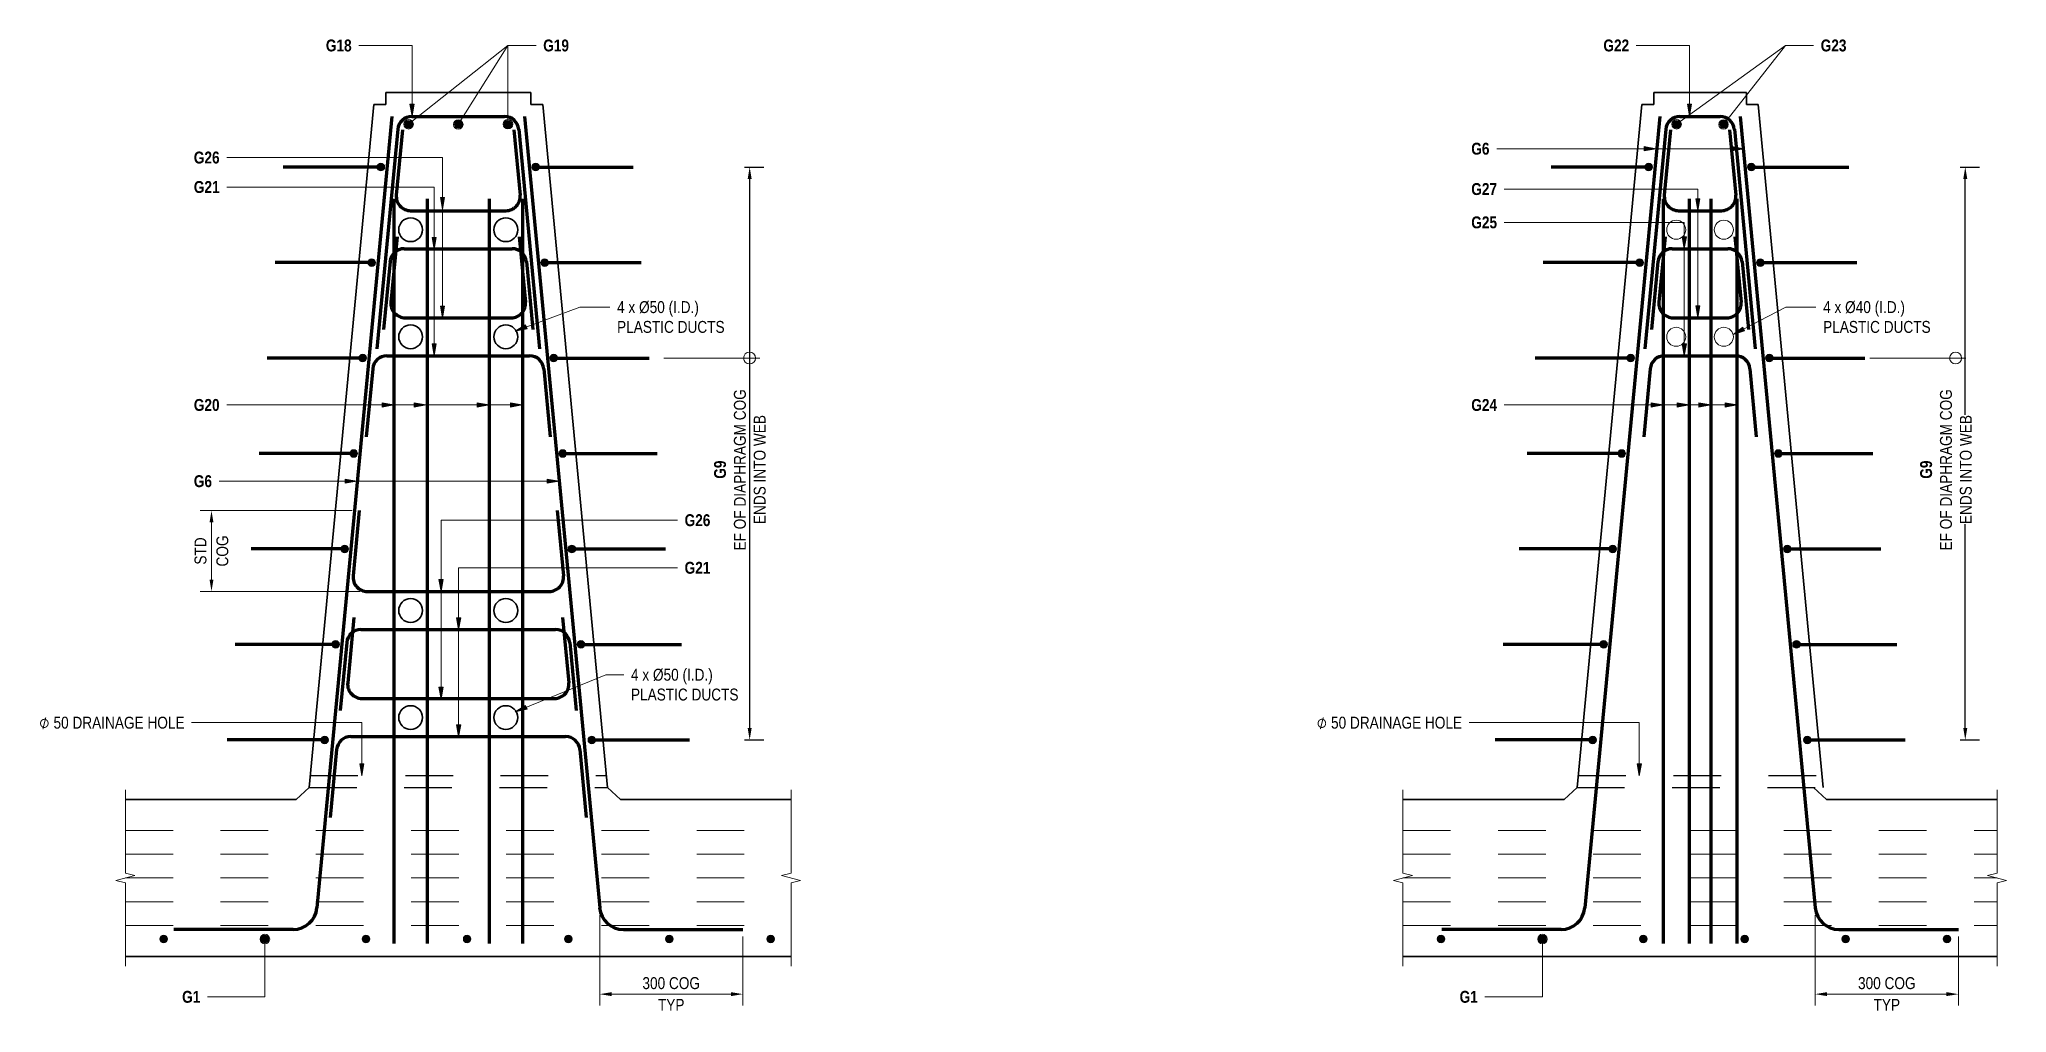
# Model space of a CAD drawing. Header units: metres. Extents: x 48.5 to 61.8, y 2.7 to 50.9.
# Drawn here: x 56.993 to 61.125, y 29.15 to 31.195 of the extents above; entities outside this region: 3.
import ezdxf

# ---------------------------------------------------------------- set-up
doc = ezdxf.new("R2010")
doc.units = ezdxf.units.M
doc.linetypes.add('JacobsDash', pattern=[0.0045, 0.003, -0.0015])
doc.layers.get('Defpoints').update_dxf_attribs({"color": 41})
for name, color, linetype, lineweight in [('A-ANNO-DIMS', 7, 'Continuous', 9), ('A-DETL', 7, 'Continuous', 13), ('A-DETL-GENF', 7, 'Continuous', 9), ('A-DETL-HDLN', 7, 'JacobsDash', 9), ('G-ANNO-TEXT', 7, 'Continuous', 9)]:
    doc.layers.add(name, color=color, linetype=linetype, lineweight=lineweight)
doc.styles.add('Arial Narrow', font='ARIALN.TTF', dxfattribs={"height": 0.0625})
doc.styles.add('Arial Narrow_2', font='ARIALN.TTF', dxfattribs={"height": 0.025})
doc.styles.add('Arial Narrow_3', font='ARIALN.TTF', dxfattribs={"height": 0.0035})
doc.styles.add('Arial Narrow_4', font='ARIALN.TTF', dxfattribs={"height": 0.005})
doc.styles.add('Arial Narrow_B_1', font='ARIALNB.TTF', dxfattribs={"height": 0.025})
doc.styles.add('Segoe UI Symbol', font='seguisym.ttf', dxfattribs={"height": 0.025})
doc.dimstyles.new('Dimension_Standard_T__mm_', dxfattribs={"dimscale": 0.3048, "dimtxt": 0.025586, "dimasz": 0.082021, "dimexe": 0.07874, "dimexo": 0.049213, "dimgap": 0.032808, "dimtad": 1, "dimdec": 0, "dimlfac": 1000, "dimzin": 0, "dimdsep": 46, "dimtxsty": 'Arial Narrow_2', "dimsah": 1, "dimcen": 0.09, "dimaunit": 1, "dimadec": 4, "dimazin": 0, "dimtfac": 1, "dimtdec": 4, "dimtix": 1, "dimtmove": 0, "dimatfit": 3, "dimfxl": 1, "dimtvp": 1, "dimtolj": 1, "dimtzin": 0, "dimlwd": 18, "dimlwe": 18, "dimarcsym": 2})
doc.dimstyles.new('Dimension_Standard_T_REO', dxfattribs={"dimscale": 0.3048, "dimtxt": 0.025586, "dimasz": 0.082021, "dimexe": 0.098425, "dimexo": 0.0625, "dimgap": 0.032808, "dimtad": 1, "dimdec": 0, "dimlfac": 1000, "dimzin": 0, "dimdsep": 46, "dimtxsty": 'Arial Narrow', "dimsah": 1, "dimcen": 0.09, "dimaunit": 1, "dimadec": 4, "dimazin": 0, "dimtfac": 1, "dimtdec": 4, "dimtix": 1, "dimtmove": 0, "dimatfit": 3, "dimfxl": 0.098425, "dimfxlon": 1, "dimtvp": 1, "dimtolj": 1, "dimtzin": 0, "dimlwd": 25, "dimlwe": 25, "dimarcsym": 2})
doc.dimstyles.new('Dimension_Standard_T_REO_1', dxfattribs={"dimscale": 0.3048, "dimtxt": 0.025586, "dimasz": 0.082021, "dimexe": 0.098425, "dimexo": 0.0625, "dimgap": 0.032808, "dimtad": 1, "dimdec": 0, "dimlfac": 1000, "dimzin": 0, "dimdsep": 46, "dimtxsty": 'Arial Narrow_B_1', "dimsah": 1, "dimcen": 0.09, "dimaunit": 1, "dimadec": 4, "dimazin": 0, "dimtfac": 1, "dimtdec": 4, "dimtix": 1, "dimtmove": 0, "dimatfit": 3, "dimfxl": 0.098425, "dimfxlon": 1, "dimtvp": 1, "dimtolj": 1, "dimtzin": 0, "dimlwd": 25, "dimlwe": 25, "dimarcsym": 2})

# ---------------------------------------------------------------- blocks, each defined once
blk = doc.blocks.new('S_Det_Reinf_Bar Section_2D - N16-1695675-DRG-2873104 - SECTION 1')
at = {"layer": 'A-DETL-GENF'}
blk.add_hatch(color=256, dxfattribs=at).paths.add_polyline_path([(0, -0.008), (0.0021, -0.0077), (0.004, -0.0069), (0.0057, -0.0057), (0.0069, -0.004), (0.0077, -0.0021), (0.008, 0), (0.0077, 0.0021), (0.0069, 0.004), (0.0057, 0.0057), (0.004, 0.0069), (0.0021, 0.0077), (0, 0.008), (-0.0021, 0.0077), (-0.004, 0.0069), (-0.0057, 0.0057), (-0.0069, 0.004), (-0.0077, 0.0021), (-0.008, 0), (-0.0077, -0.0021), (-0.0069, -0.004), (-0.0057, -0.0057), (-0.004, -0.0069), (-0.0021, -0.0077)])
at = {"layer": 'A-DETL-GENF', "lineweight": 18}
for start, end in [(360, 180), (180, 360)]:
    blk.add_arc((0, 0), 0.008, start, end, dxfattribs=at)
blk = doc.blocks.new('S_Det_Reinf_Bar Section_2D - N16-1703109-DRG-2873104 - SECTION 1')
at = {"layer": 'A-DETL-GENF'}
blk.add_hatch(color=256, dxfattribs=at).paths.add_polyline_path([(0, 0.008), (-0.0021, 0.0077), (-0.004, 0.0069), (-0.0057, 0.0057), (-0.0069, 0.004), (-0.0077, 0.0021), (-0.008, 0), (-0.0077, -0.0021), (-0.0069, -0.004), (-0.0057, -0.0057), (-0.004, -0.0069), (-0.0021, -0.0077), (0, -0.008), (0.0021, -0.0077), (0.004, -0.0069), (0.0057, -0.0057), (0.0069, -0.004), (0.0077, -0.0021), (0.008, 0), (0.0077, 0.0021), (0.0069, 0.004), (0.0057, 0.0057), (0.004, 0.0069), (0.0021, 0.0077)])
at = {"layer": 'A-DETL-GENF', "lineweight": 18}
for start, end in [(0, 180), (180, 360)]:
    blk.add_arc((0, 0), 0.008, start, end, dxfattribs=at)
blk = doc.blocks.new('CS_DET_BreakLine_ViewScale - Std Break-5452224-DRG-2873104 - SECTION 1')
at = {"layer": 'A-DETL-GENF'}
for p, q in [((0.155, 0), (-0.02, 0)), ((0.16, 0.02), (0.155, 0)), ((0.17, -0.02), (0.16, 0.02)), ((0.175, 0), (0.17, -0.02)), ((0.35, 0), (0.175, 0))]:
    blk.add_line(p, q, dxfattribs=at)
blk = doc.blocks.new('CS_DET_BreakLine_ViewScale - Std Break-6754363-DRG-2873104 - SECTION 1')
at = {"layer": 'A-DETL-GENF'}
for p, q in [((-0.02, 0), (0.155, 0)), ((0.155, 0), (0.16, -0.02)), ((0.16, -0.02), (0.17, 0.02)), ((0.17, 0.02), (0.175, 0)), ((0.175, 0), (0.35, 0))]:
    blk.add_line(p, q, dxfattribs=at)
blk = doc.blocks.new('S_Det_Reinf_Bar Section_2D - N16-1695675-DRG-2873104 - SECTION 2')
at = {"layer": 'A-DETL-GENF'}
blk.add_hatch(color=256, dxfattribs=at).paths.add_polyline_path([(0, -0.008), (0.0021, -0.0077), (0.004, -0.0069), (0.0057, -0.0057), (0.0069, -0.004), (0.0077, -0.0021), (0.008, 0), (0.0077, 0.0021), (0.0069, 0.004), (0.0057, 0.0057), (0.004, 0.0069), (0.0021, 0.0077), (0, 0.008), (-0.0021, 0.0077), (-0.004, 0.0069), (-0.0057, 0.0057), (-0.0069, 0.004), (-0.0077, 0.0021), (-0.008, 0), (-0.0077, -0.0021), (-0.0069, -0.004), (-0.0057, -0.0057), (-0.004, -0.0069), (-0.0021, -0.0077)])
at = {"layer": 'A-DETL-GENF', "lineweight": 18}
for start, end in [(360, 180), (180, 360)]:
    blk.add_arc((0, 0), 0.008, start, end, dxfattribs=at)
blk = doc.blocks.new('S_Det_Reinf_Bar Section_2D - N16-1703109-DRG-2873104 - SECTION 2')
at = {"layer": 'A-DETL-GENF'}
blk.add_hatch(color=256, dxfattribs=at).paths.add_polyline_path([(0, 0.008), (-0.0021, 0.0077), (-0.004, 0.0069), (-0.0057, 0.0057), (-0.0069, 0.004), (-0.0077, 0.0021), (-0.008, 0), (-0.0077, -0.0021), (-0.0069, -0.004), (-0.0057, -0.0057), (-0.004, -0.0069), (-0.0021, -0.0077), (0, -0.008), (0.0021, -0.0077), (0.004, -0.0069), (0.0057, -0.0057), (0.0069, -0.004), (0.0077, -0.0021), (0.008, 0), (0.0077, 0.0021), (0.0069, 0.004), (0.0057, 0.0057), (0.004, 0.0069), (0.0021, 0.0077)])
at = {"layer": 'A-DETL-GENF', "lineweight": 18}
for start, end in [(0, 180), (180, 360)]:
    blk.add_arc((0, 0), 0.008, start, end, dxfattribs=at)
blk = doc.blocks.new('CS_DET_BreakLine_ViewScale - Std Break-5452224-DRG-2873104 - SECTION 2')
at = {"layer": 'A-DETL-GENF'}
for p, q in [((0.155, 0), (-0.02, 0)), ((0.16, 0.02), (0.155, 0)), ((0.17, -0.02), (0.16, 0.02)), ((0.175, 0), (0.17, -0.02)), ((0.35, 0), (0.175, 0))]:
    blk.add_line(p, q, dxfattribs=at)
blk = doc.blocks.new('CS_DET_BreakLine_ViewScale - Std Break-6754363-DRG-2873104 - SECTION 2')
at = {"layer": 'A-DETL-GENF'}
for p, q in [((-0.02, 0), (0.155, 0)), ((0.155, 0), (0.16, -0.02)), ((0.16, -0.02), (0.17, 0.02)), ((0.17, 0.02), (0.175, 0)), ((0.175, 0), (0.35, 0))]:
    blk.add_line(p, q, dxfattribs=at)
blk = doc.blocks.new('DIMBLOCK9-DRG-2873104 - SECTION 1')
at = {"layer": 'A-ANNO-DIMS', "color": 0, "lineweight": 25, "transparency": 16777216}
for p, q in [((58.474, 30.9266), (58.515, 30.9266)), ((58.485, 29.748), (58.485, 30.9016)), ((58.474, 29.723), (58.515, 29.723))]:
    blk.add_line(p, q, dxfattribs=at)
at = {"layer": 'A-ANNO-DIMS', "color": 0, "transparency": 16777216}
for points in [[(58.4808, 30.9016), (58.4892, 30.9016), (58.485, 30.9266)], [(58.4808, 29.748), (58.4892, 29.748), (58.485, 29.723)]]:
    blk.add_solid(points, dxfattribs=at)
at = {"layer": 'Defpoints', "color": 0, "transparency": 16777216}
for p in [(58.455, 30.9266), (58.485, 30.9266), (58.455, 29.723)]:
    blk.add_point(p, dxfattribs=at)
at = {"layer": 'A-ANNO-DIMS', "color": 0, "lineweight": 25, "transparency": 16777216, "insert": (58.4379, 30.3248), "char_height": 0.0625, "attachment_point": 5, "rotation": 90, "style": 'Arial Narrow'}
blk.add_mtext('\\A1;\u200e', dxfattribs=at)
blk = doc.blocks.new('DIMBLOCK10-DRG-2873104 - SECTION 1')
at = {"layer": 'A-ANNO-DIMS', "color": 0, "lineweight": 18, "transparency": 16777216}
for p, q in [((57.6499, 30.2049), (57.3305, 30.2049)), ((57.3545, 30.06), (57.3545, 30.1799)), ((57.6668, 30.035), (57.3305, 30.035))]:
    blk.add_line(p, q, dxfattribs=at)
at = {"layer": 'A-ANNO-DIMS', "color": 0, "transparency": 16777216}
for points in [[(57.3503, 30.1799), (57.3586, 30.1799), (57.3545, 30.2049)], [(57.3503, 30.06), (57.3586, 30.06), (57.3545, 30.035)]]:
    blk.add_solid(points, dxfattribs=at)
at = {"layer": 'Defpoints', "color": 0, "transparency": 16777216}
for p in [(57.3545, 30.2049), (57.6649, 30.2049), (57.6818, 30.035)]:
    blk.add_point(p, dxfattribs=at)
at = {"layer": 'A-ANNO-DIMS', "color": 0, "lineweight": 18, "transparency": 16777216, "char_height": 0.025, "width": 0.078463, "attachment_point": 5, "rotation": 90, "style": 'Arial Narrow_2'}
for s, insert in [('\\A1;STD', (57.3315, 30.12)), ('\\A1;COG', (57.3774, 30.12))]:
    blk.add_mtext(s, dxfattribs=dict(at, insert=insert))
blk = doc.blocks.new('DIMBLOCK11-DRG-2873104 - SECTION 1')
at = {"layer": 'A-ANNO-DIMS', "color": 0, "lineweight": 18, "transparency": 16777216}
for p, q in [((58.1699, 29.355), (58.1699, 29.1649)), ((58.4705, 29.3097), (58.4705, 29.1649)), ((58.1949, 29.1889), (58.4455, 29.1889))]:
    blk.add_line(p, q, dxfattribs=at)
at = {"layer": 'A-ANNO-DIMS', "color": 0, "transparency": 16777216}
for points in [[(58.1949, 29.1931), (58.1949, 29.1848), (58.1699, 29.1889)], [(58.4455, 29.1931), (58.4455, 29.1848), (58.4705, 29.1889)]]:
    blk.add_solid(points, dxfattribs=at)
at = {"layer": 'Defpoints', "color": 0, "transparency": 16777216}
for p in [(58.1699, 29.37), (58.4705, 29.3247), (58.4705, 29.1889)]:
    blk.add_point(p, dxfattribs=at)
at = {"layer": 'A-ANNO-DIMS', "color": 0, "lineweight": 18, "transparency": 16777216, "char_height": 0.025, "width": 0.14523, "attachment_point": 5, "style": 'Arial Narrow_2'}
for s, insert in [('\\A1;300 COG', (58.3202, 29.2119)), ('\\A1;TYP', (58.3202, 29.1664))]:
    blk.add_mtext(s, dxfattribs=dict(at, insert=insert))
blk = doc.blocks.new('DIMBLOCK12-DRG-2873104 - SECTION 2')
at = {"layer": 'A-ANNO-DIMS', "color": 0, "lineweight": 25, "transparency": 16777216}
for p, q in [((61.0276, 30.9266), (61.0685, 30.9266)), ((61.0385, 29.748), (61.0385, 30.9016)), ((61.0276, 29.723), (61.0685, 29.723))]:
    blk.add_line(p, q, dxfattribs=at)
at = {"layer": 'A-ANNO-DIMS', "color": 0, "transparency": 16777216}
for points in [[(61.0344, 30.9016), (61.0427, 30.9016), (61.0385, 30.9266)], [(61.0344, 29.748), (61.0427, 29.748), (61.0385, 29.723)]]:
    blk.add_solid(points, dxfattribs=at)
at = {"layer": 'Defpoints', "color": 0, "transparency": 16777216}
for p in [(61.0085, 30.9266), (61.0385, 30.9266), (61.0085, 29.723)]:
    blk.add_point(p, dxfattribs=at)
at = {"layer": 'A-ANNO-DIMS', "color": 0, "lineweight": 25, "transparency": 16777216, "insert": (61.0137, 30.3248), "char_height": 0.025, "attachment_point": 5, "rotation": 90, "style": 'Arial Narrow_B_1'}
blk.add_mtext('\\A1;\u200e', dxfattribs=at)
blk = doc.blocks.new('DIMBLOCK13-DRG-2873104 - SECTION 2')
at = {"layer": 'A-ANNO-DIMS', "color": 0, "lineweight": 18, "transparency": 16777216}
for p, q in [((60.7234, 29.355), (60.7234, 29.1649)), ((61.024, 29.3097), (61.024, 29.1649)), ((60.7484, 29.1889), (60.999, 29.1889))]:
    blk.add_line(p, q, dxfattribs=at)
at = {"layer": 'A-ANNO-DIMS', "color": 0, "transparency": 16777216}
for points in [[(60.7484, 29.1931), (60.7484, 29.1848), (60.7234, 29.1889)], [(60.999, 29.1931), (60.999, 29.1848), (61.024, 29.1889)]]:
    blk.add_solid(points, dxfattribs=at)
at = {"layer": 'Defpoints', "color": 0, "transparency": 16777216}
for p in [(60.7234, 29.37), (61.024, 29.3247), (61.024, 29.1889)]:
    blk.add_point(p, dxfattribs=at)
at = {"layer": 'A-ANNO-DIMS', "color": 0, "lineweight": 18, "transparency": 16777216, "char_height": 0.025, "width": 0.14523, "attachment_point": 5, "style": 'Arial Narrow_2'}
for s, insert in [('\\A1;300 COG', (60.8737, 29.2119)), ('\\A1;TYP', (60.8737, 29.1664))]:
    blk.add_mtext(s, dxfattribs=dict(at, insert=insert))

msp = doc.modelspace()

# ---------------------------------------------------------------- hatches: boundary and pattern name
at = {"layer": 'G-ANNO-TEXT'}
for points in [[(57.7757, 31.0335), (57.7801, 31.0585), (57.7713, 31.0585)], [(60.4593, 31.0335), (60.4637, 31.0585), (60.4549, 31.0585)], [(60.3893, 30.9652), (60.3643, 30.9696), (60.3643, 30.9608)], [(60.5733, 30.9652), (60.5483, 30.9696), (60.5483, 30.9608)], [(57.8398, 30.8378), (57.8442, 30.8628), (57.8354, 30.8628)], [(60.4766, 30.835), (60.481, 30.86), (60.4722, 30.86)], [(57.8223, 30.7537), (57.8267, 30.7787), (57.8178, 30.7787)], [(60.4482, 30.7552), (60.4526, 30.7802), (60.4438, 30.7802)], [(57.8398, 30.6096), (57.8442, 30.6346), (57.8354, 30.6346)], [(60.4766, 30.6101), (60.481, 30.6351), (60.4722, 30.6351)], [(57.9924, 30.582), (58.0174, 30.5866), (58.0144, 30.5948)], [(60.5508, 30.575), (60.575, 30.5826), (60.571, 30.5904)], [(57.8223, 30.53), (57.8267, 30.555), (57.8178, 30.555)], [(60.4482, 30.5299), (60.4526, 30.5549), (60.4438, 30.5549)], [(57.7378, 30.4268), (57.7128, 30.4312), (57.7128, 30.4224)], [(57.8052, 30.4268), (57.7802, 30.4312), (57.7802, 30.4224)], [(57.9375, 30.4268), (57.9125, 30.4312), (57.9125, 30.4224)], [(58.0073, 30.4268), (57.9823, 30.4312), (57.9823, 30.4224)], [(60.404, 30.4268), (60.379, 30.4312), (60.379, 30.4224)], [(60.4584, 30.4268), (60.4334, 30.4312), (60.4334, 30.4224)], [(60.5041, 30.4268), (60.4791, 30.4312), (60.4791, 30.4224)], [(60.5592, 30.4268), (60.5342, 30.4312), (60.5342, 30.4224)], [(57.6601, 30.2667), (57.6351, 30.2711), (57.6351, 30.2623)], [(58.0847, 30.2667), (58.0597, 30.2711), (58.0597, 30.2623)], [(57.8366, 30.0351), (57.841, 30.0601), (57.8322, 30.0601)], [(57.8736, 29.9545), (57.878, 29.9795), (57.8692, 29.9795)], [(57.8366, 29.8089), (57.841, 29.8339), (57.8322, 29.8339)], [(57.9924, 29.782), (58.0173, 29.7874), (58.0139, 29.7956)], [(57.8736, 29.7295), (57.878, 29.7545), (57.8692, 29.7545)], [(57.6702, 29.6476), (57.6746, 29.6726), (57.6658, 29.6726)], [(60.3537, 29.6476), (60.3581, 29.6726), (60.3493, 29.6726)]]:
    msp.add_hatch(color=256, dxfattribs=at).paths.add_polyline_path(points)

# ---------------------------------------------------------------- linework, layer by layer
at = {"layer": 'A-DETL', "lineweight": 35}
for p, q in [((57.7204, 31.083), (58.0252, 31.083)), ((57.7204, 31.083), (57.7204, 31.058)), ((58.0252, 31.083), (58.0252, 31.058)), ((60.384, 31.083), (60.5787, 31.083)), ((60.384, 31.083), (60.384, 31.058)), ((60.5787, 31.083), (60.5787, 31.058)), ((57.6954, 31.058), (57.5595, 29.6229)), ((57.6954, 31.058), (57.7204, 31.058)), ((58.0252, 31.058), (58.0502, 31.058)), ((58.0502, 31.058), (58.1861, 29.6229)), ((60.359, 31.058), (60.223, 29.6229)), ((60.359, 31.058), (60.384, 31.058)), ((60.5787, 31.058), (60.6037, 31.058)), ((60.6037, 31.058), (60.7397, 29.6229)), ((57.1737, 29.598), (57.5321, 29.598)), ((57.5321, 29.598), (57.5595, 29.6229)), ((58.2135, 29.598), (58.1861, 29.6229)), ((58.2135, 29.598), (58.5719, 29.598)), ((59.8572, 29.598), (60.1957, 29.598)), ((60.1957, 29.598), (60.223, 29.6229)), ((60.747, 29.598), (60.7197, 29.6229)), ((60.747, 29.598), (61.1054, 29.598)), ((57.1737, 29.268), (58.5719, 29.268)), ((59.8572, 29.268), (61.1054, 29.268))]:
    msp.add_line(p, q, dxfattribs=at)
at = {"layer": 'A-DETL', "lineweight": 70}
for p, q in [((57.7333, 31.033), (57.5757, 29.37)), ((57.7458, 31.0059), (57.7021, 30.545)), ((57.7557, 31.0049), (57.7427, 30.8679)), ((57.7756, 31.033), (57.9699, 31.033)), ((57.9899, 31.0049), (58.0028, 30.8679)), ((57.9998, 31.0059), (58.0435, 30.545)), ((58.0123, 31.033), (58.1699, 29.37)), ((60.3968, 31.033), (60.2393, 29.37)), ((60.4093, 31.0059), (60.3657, 30.545)), ((60.4193, 31.0049), (60.4063, 30.8679)), ((60.4392, 31.033), (60.5235, 31.033)), ((60.5434, 31.0049), (60.5564, 30.8679)), ((60.5534, 31.0059), (60.597, 30.545)), ((60.5658, 31.033), (60.7234, 29.37)), ((57.7052, 30.9266), (57.5052, 30.9266)), ((58.0404, 30.9266), (58.2404, 30.9266)), ((60.3687, 30.9266), (60.1687, 30.9266)), ((60.594, 30.9266), (60.794, 30.9266)), ((57.7378, 30.86), (57.7378, 29.295)), ((57.7726, 30.835), (57.973, 30.835)), ((57.8078, 30.86), (57.8078, 29.295)), ((57.9378, 30.86), (57.9378, 29.295)), ((58.0078, 30.86), (58.0078, 29.295)), ((60.4038, 30.86), (60.4038, 29.295)), ((60.4362, 30.835), (60.5265, 30.835)), ((60.4588, 30.86), (60.4588, 29.295)), ((60.5038, 30.86), (60.5038, 29.295)), ((60.5588, 30.86), (60.5588, 29.295)), ((57.7445, 30.78), (57.7315, 30.6429)), ((57.7593, 30.755), (57.9862, 30.755)), ((58.0011, 30.78), (58.0141, 30.6429)), ((60.408, 30.78), (60.395, 30.6429)), ((60.4229, 30.755), (60.5398, 30.755)), ((60.5547, 30.78), (60.5677, 30.6429)), ((57.6832, 30.726), (57.4883, 30.726)), ((57.7295, 30.7279), (57.716, 30.585)), ((58.0161, 30.7279), (58.0296, 30.585)), ((58.0624, 30.726), (58.2573, 30.726)), ((60.3467, 30.726), (60.1519, 30.726)), ((60.393, 30.7279), (60.3795, 30.585)), ((60.5696, 30.7279), (60.5832, 30.585)), ((60.616, 30.726), (60.8108, 30.726)), ((57.7613, 30.61), (57.9842, 30.61)), ((60.4249, 30.61), (60.5378, 30.61)), ((57.6642, 30.5254), (57.4715, 30.5254)), ((57.6931, 30.5029), (57.6796, 30.36)), ((57.723, 30.53), (58.0226, 30.53)), ((58.0525, 30.5029), (58.066, 30.36)), ((58.0814, 30.5254), (58.2741, 30.5254)), ((60.3277, 30.5254), (60.135, 30.5254)), ((60.3766, 30.5029), (60.3631, 30.36)), ((60.4065, 30.53), (60.5562, 30.53)), ((60.586, 30.5029), (60.5996, 30.36)), ((60.635, 30.5254), (60.8277, 30.5254)), ((57.6452, 30.3248), (57.4546, 30.3248)), ((58.1004, 30.3248), (58.291, 30.3248)), ((60.3087, 30.3248), (60.1181, 30.3248)), ((60.654, 30.3248), (60.8445, 30.3248)), ((57.6649, 30.2049), (57.6519, 30.0679)), ((58.0807, 30.2049), (58.0937, 30.0679)), ((57.6262, 30.1242), (57.4377, 30.1242)), ((58.1194, 30.1242), (58.3079, 30.1242)), ((60.2897, 30.1242), (60.1013, 30.1242)), ((60.673, 30.1242), (60.8614, 30.1242)), ((57.6818, 30.035), (58.0638, 30.035)), ((57.6536, 29.98), (57.6406, 29.8429)), ((58.092, 29.98), (58.105, 29.8429)), ((57.6072, 29.9236), (57.404, 29.9236)), ((57.6386, 29.9279), (57.6251, 29.785)), ((57.6685, 29.955), (58.0771, 29.955)), ((58.107, 29.9279), (58.1205, 29.785)), ((58.1384, 29.9236), (58.3416, 29.9236)), ((60.2707, 29.9236), (60.0676, 29.9236)), ((60.692, 29.9236), (60.8951, 29.9236)), ((57.6705, 29.81), (58.0751, 29.81)), ((57.5841, 29.723), (57.3871, 29.723)), ((57.6472, 29.73), (58.0984, 29.73)), ((58.1614, 29.723), (58.3584, 29.723)), ((60.2477, 29.723), (60.0507, 29.723)), ((60.715, 29.723), (60.912, 29.723)), ((57.6173, 29.7029), (57.6038, 29.56)), ((58.1283, 29.7029), (58.1418, 29.56)), ((57.526, 29.3247), (57.2751, 29.3247)), ((58.2196, 29.3247), (58.4705, 29.3247)), ((60.1895, 29.3247), (59.9387, 29.3247)), ((60.7732, 29.3247), (61.024, 29.3247))]:
    msp.add_line(p, q, dxfattribs=at)
at = {"layer": 'A-DETL', "lineweight": 18}
for p, q in [((58.3047, 30.5254), (58.506, 30.5254)), ((60.8382, 30.5254), (61.0395, 30.5254))]:
    msp.add_line(p, q, dxfattribs=at)
at = {"layer": 'A-DETL', "linetype": 'JacobsDash', "lineweight": 25}
for p, q in [((57.5619, 29.648), (58.1837, 29.648)), ((60.2254, 29.648), (60.7373, 29.648)), ((57.5595, 29.6229), (58.1861, 29.6229)), ((60.223, 29.6229), (60.7397, 29.6229))]:
    msp.add_line(p, q, dxfattribs=at)
at = {"layer": 'A-DETL', "lineweight": 35}
for centre in [(57.7728, 30.795), (57.9728, 30.795), (57.7728, 30.57), (57.9728, 30.57), (57.7728, 29.995), (57.9728, 29.995), (57.7728, 29.77), (57.9728, 29.77)]:
    msp.add_circle(centre, 0.025, dxfattribs=at)
at = {"layer": 'A-DETL', "lineweight": 18}
for centre, radius in [((60.4313, 30.795), 0.02), ((60.5313, 30.795), 0.02), ((60.4313, 30.57), 0.02), ((60.5313, 30.57), 0.02), ((58.4847, 30.5254), 0.0125), ((61.0182, 30.5254), 0.0125)]:
    msp.add_circle(centre, radius, dxfattribs=at)
at = {"layer": 'A-DETL', "lineweight": 70}
for centre, radius, start, end in [((57.7756, 31.003), 0.03, 90, 174.5884), ((57.9699, 31.003), 0.03, 5.4116, 90), ((60.4392, 31.003), 0.03, 90, 174.5884), ((60.5235, 31.003), 0.03, 5.4116, 90), ((57.7726, 30.865), 0.03, 174.5884, 270), ((57.973, 30.865), 0.03, 270, 5.4116), ((60.4362, 30.865), 0.03, 174.5884, 270), ((60.5265, 30.865), 0.03, 270, 5.4116), ((57.7593, 30.725), 0.03, 90, 174.5884), ((57.9862, 30.725), 0.03, 5.4116, 90), ((60.4229, 30.725), 0.03, 90, 174.5884), ((60.5398, 30.725), 0.03, 5.4116, 90), ((57.7613, 30.64), 0.03, 174.5884, 270), ((57.9842, 30.64), 0.03, 270, 5.4116), ((60.4249, 30.64), 0.03, 174.5884, 270), ((60.5378, 30.64), 0.03, 270, 5.4116), ((57.723, 30.5), 0.03, 90, 174.5884), ((58.0226, 30.5), 0.03, 5.4116, 90), ((60.4065, 30.5), 0.03, 90, 174.5884), ((60.5562, 30.5), 0.03, 5.4116, 90), ((57.6818, 30.065), 0.03, 174.5884, 270), ((58.0638, 30.065), 0.03, 270, 5.4116), ((57.6685, 29.925), 0.03, 90, 174.5884), ((58.0771, 29.925), 0.03, 5.4116, 90), ((57.6705, 29.84), 0.03, 174.5884, 270), ((58.0751, 29.84), 0.03, 270, 5.4116), ((57.6472, 29.7), 0.03, 90, 174.5884), ((58.0984, 29.7), 0.03, 5.4116, 90), ((57.526, 29.3747), 0.05, 270, 354.5884), ((58.2196, 29.3747), 0.05, 185.4116, 270), ((60.1895, 29.3747), 0.05, 270, 354.5884), ((60.7732, 29.3747), 0.05, 185.4116, 270)]:
    msp.add_arc(centre, radius, start, end, dxfattribs=at)
at = {"layer": 'A-DETL-HDLN'}
for p, q in [((57.1737, 29.533), (58.5719, 29.533)), ((59.8572, 29.533), (61.1054, 29.533)), ((57.1737, 29.483), (58.5719, 29.483)), ((59.8572, 29.483), (61.1054, 29.483)), ((57.1737, 29.433), (58.5719, 29.433)), ((59.8572, 29.433), (61.1054, 29.433)), ((57.1737, 29.383), (58.5719, 29.383)), ((59.8572, 29.383), (61.1054, 29.383)), ((57.1737, 29.333), (58.5719, 29.333)), ((59.8572, 29.333), (61.1054, 29.333))]:
    msp.add_line(p, q, dxfattribs=at)
at = {"layer": 'G-ANNO-TEXT'}
for p, q in [((57.6646, 31.1821), (57.664, 31.1821)), ((57.7757, 31.1821), (57.6646, 31.1821)), ((57.7685, 31.0165), (57.9773, 31.1821)), ((57.7757, 31.0335), (57.7757, 31.1821)), ((57.8728, 31.016), (57.9773, 31.1821)), ((57.9773, 31.1821), (58.0363, 31.1821)), ((57.9773, 31.0166), (57.9773, 31.1821)), ((57.9773, 31.1821), (58.0363, 31.1821)), ((57.9773, 31.1821), (58.0363, 31.1821)), ((60.3482, 31.1821), (60.3475, 31.1821)), ((60.4593, 31.1821), (60.3482, 31.1821)), ((60.4321, 31.0165), (60.6608, 31.1821)), ((60.4593, 31.0335), (60.4593, 31.1821)), ((60.5307, 31.016), (60.6608, 31.1821)), ((60.6608, 31.1821), (60.7198, 31.1821)), ((60.6608, 31.1821), (60.7198, 31.1821)), ((57.7801, 31.0585), (57.7713, 31.0585)), ((57.7713, 31.0585), (57.7757, 31.0335)), ((57.7757, 31.0335), (57.7801, 31.0585)), ((60.4637, 31.0585), (60.4549, 31.0585)), ((60.4549, 31.0585), (60.4593, 31.0335)), ((60.4593, 31.0335), (60.4637, 31.0585)), ((60.0548, 30.9652), (60.0542, 30.9652)), ((60.5733, 30.9652), (60.0548, 30.9652)), ((60.3893, 30.9652), (60.0548, 30.9652)), ((60.3893, 30.9652), (60.3643, 30.9696)), ((60.3643, 30.9696), (60.3643, 30.9608)), ((60.3643, 30.9608), (60.3893, 30.9652)), ((60.5733, 30.9652), (60.5483, 30.9696)), ((60.5483, 30.9696), (60.5483, 30.9608)), ((60.5483, 30.9608), (60.5733, 30.9652)), ((57.3872, 30.9466), (57.3865, 30.9466)), ((57.8398, 30.9466), (57.3872, 30.9466)), ((57.8398, 30.9466), (57.3872, 30.9466)), ((57.8398, 30.6096), (57.8398, 30.9466)), ((57.8398, 30.8378), (57.8398, 30.9466)), ((57.3872, 30.8847), (57.3865, 30.8847)), ((57.8223, 30.8847), (57.3872, 30.8847)), ((57.8223, 30.8847), (57.3872, 30.8847)), ((57.8223, 30.53), (57.8223, 30.8847)), ((57.8223, 30.7537), (57.8223, 30.8847)), ((60.0819, 30.8804), (60.07, 30.8804)), ((60.4766, 30.8804), (60.0819, 30.8804)), ((60.4766, 30.8804), (60.0819, 30.8804)), ((60.4766, 30.835), (60.4766, 30.8804)), ((60.4766, 30.6101), (60.4766, 30.8804)), ((57.8442, 30.8628), (57.8354, 30.8628)), ((57.8354, 30.8628), (57.8398, 30.8378)), ((57.8398, 30.8378), (57.8442, 30.8628)), ((60.481, 30.86), (60.4722, 30.86)), ((60.4722, 30.86), (60.4766, 30.835)), ((60.4766, 30.835), (60.481, 30.86)), ((60.0819, 30.8104), (60.07, 30.8104)), ((60.4482, 30.8104), (60.0819, 30.8104)), ((60.4482, 30.8104), (60.0819, 30.8104)), ((60.4482, 30.7552), (60.4482, 30.8104)), ((60.4482, 30.5299), (60.4482, 30.8104)), ((57.8267, 30.7787), (57.8178, 30.7787)), ((57.8178, 30.7787), (57.8223, 30.7537)), ((57.8223, 30.7537), (57.8267, 30.7787)), ((60.4526, 30.7802), (60.4438, 30.7802)), ((60.4438, 30.7802), (60.4482, 30.7552)), ((60.4482, 30.7552), (60.4526, 30.7802)), ((57.8442, 30.6346), (57.8354, 30.6346)), ((57.8354, 30.6346), (57.8398, 30.6096)), ((57.8398, 30.6096), (57.8442, 30.6346)), ((57.9924, 30.582), (58.1283, 30.6324)), ((58.1283, 30.6324), (58.1914, 30.6324)), ((60.481, 30.6351), (60.4722, 30.6351)), ((60.4722, 30.6351), (60.4766, 30.6101)), ((60.4766, 30.6101), (60.481, 30.6351)), ((60.5508, 30.575), (60.6619, 30.6324)), ((60.6619, 30.6324), (60.7249, 30.6324)), ((58.0144, 30.5948), (57.9924, 30.582)), ((57.9924, 30.582), (58.0174, 30.5866)), ((58.0174, 30.5866), (58.0144, 30.5948)), ((60.571, 30.5904), (60.5508, 30.575)), ((60.5508, 30.575), (60.575, 30.5826)), ((60.575, 30.5826), (60.571, 30.5904)), ((57.8267, 30.555), (57.8178, 30.555)), ((57.8178, 30.555), (57.8223, 30.53)), ((57.8223, 30.53), (57.8267, 30.555)), ((60.4526, 30.5549), (60.4438, 30.5549)), ((60.4438, 30.5549), (60.4482, 30.5299)), ((60.4482, 30.5299), (60.4526, 30.5549)), ((57.3872, 30.4268), (57.3865, 30.4268)), ((57.7378, 30.4268), (57.3872, 30.4268)), ((57.8052, 30.4268), (57.3872, 30.4268)), ((57.9375, 30.4268), (57.3872, 30.4268)), ((58.0073, 30.4268), (57.3872, 30.4268)), ((57.7378, 30.4268), (57.7128, 30.4312)), ((57.7128, 30.4312), (57.7128, 30.4224)), ((57.7128, 30.4224), (57.7378, 30.4268)), ((57.8052, 30.4268), (57.7802, 30.4312)), ((57.7802, 30.4312), (57.7802, 30.4224)), ((57.7802, 30.4224), (57.8052, 30.4268)), ((57.9375, 30.4268), (57.9125, 30.4312)), ((57.9125, 30.4312), (57.9125, 30.4224)), ((57.9125, 30.4224), (57.9375, 30.4268)), ((58.0073, 30.4268), (57.9823, 30.4312)), ((57.9823, 30.4312), (57.9823, 30.4224)), ((57.9823, 30.4224), (58.0073, 30.4268)), ((60.0707, 30.4268), (60.07, 30.4268)), ((60.5041, 30.4268), (60.0707, 30.4268)), ((60.4584, 30.4268), (60.0707, 30.4268)), ((60.404, 30.4268), (60.0707, 30.4268)), ((60.5592, 30.4268), (60.0707, 30.4268)), ((60.404, 30.4268), (60.379, 30.4312)), ((60.379, 30.4312), (60.379, 30.4224)), ((60.379, 30.4224), (60.404, 30.4268)), ((60.4584, 30.4268), (60.4334, 30.4312)), ((60.4334, 30.4312), (60.4334, 30.4224)), ((60.4334, 30.4224), (60.4584, 30.4268)), ((60.5041, 30.4268), (60.4791, 30.4312)), ((60.4791, 30.4312), (60.4791, 30.4224)), ((60.4791, 30.4224), (60.5041, 30.4268)), ((60.5592, 30.4268), (60.5342, 30.4312)), ((60.5342, 30.4312), (60.5342, 30.4224)), ((60.5342, 30.4224), (60.5592, 30.4268)), ((57.3713, 30.2667), (57.3706, 30.2667)), ((58.0847, 30.2667), (57.3713, 30.2667)), ((57.6601, 30.2667), (57.3713, 30.2667)), ((57.6601, 30.2667), (57.6351, 30.2711)), ((57.6351, 30.2711), (57.6351, 30.2623)), ((57.6351, 30.2623), (57.6601, 30.2667)), ((58.0847, 30.2667), (58.0597, 30.2711)), ((58.0597, 30.2711), (58.0597, 30.2623)), ((58.0597, 30.2623), (58.0847, 30.2667)), ((57.8366, 30.1847), (58.3333, 30.1847)), ((57.8366, 30.0351), (57.8366, 30.1847)), ((57.8366, 30.1847), (58.3333, 30.1847)), ((57.8366, 29.8089), (57.8366, 30.1847)), ((57.841, 30.0601), (57.8322, 30.0601)), ((57.8322, 30.0601), (57.8366, 30.0351)), ((57.8366, 30.0351), (57.841, 30.0601)), ((57.8736, 30.0847), (58.3333, 30.0847)), ((57.8736, 29.9545), (57.8736, 30.0847)), ((57.8736, 30.0847), (58.3333, 30.0847)), ((57.8736, 29.7295), (57.8736, 30.0847)), ((57.878, 29.9795), (57.8692, 29.9795)), ((57.8692, 29.9795), (57.8736, 29.9545)), ((57.8736, 29.9545), (57.878, 29.9795)), ((57.9924, 29.782), (58.1827, 29.86)), ((58.1827, 29.86), (58.2206, 29.86)), ((57.841, 29.8339), (57.8322, 29.8339)), ((57.8322, 29.8339), (57.8366, 29.8089)), ((57.8366, 29.8089), (57.841, 29.8339)), ((57.3562, 29.7593), (57.3128, 29.7593)), ((57.6702, 29.7593), (57.3562, 29.7593)), ((57.6702, 29.6476), (57.6702, 29.7593)), ((58.0139, 29.7956), (57.9924, 29.782)), ((57.9924, 29.782), (58.0173, 29.7874)), ((58.0173, 29.7874), (58.0139, 29.7956)), ((60.0397, 29.7593), (59.9963, 29.7593)), ((60.3537, 29.7593), (60.0397, 29.7593)), ((60.3537, 29.6476), (60.3537, 29.7593)), ((57.878, 29.7545), (57.8692, 29.7545)), ((57.8692, 29.7545), (57.8736, 29.7295)), ((57.8736, 29.7295), (57.878, 29.7545)), ((57.6746, 29.6726), (57.6658, 29.6726)), ((57.6658, 29.6726), (57.6702, 29.6476)), ((57.6702, 29.6476), (57.6746, 29.6726)), ((60.3581, 29.6726), (60.3493, 29.6726)), ((60.3493, 29.6726), (60.3537, 29.6476)), ((60.3537, 29.6476), (60.3581, 29.6726)), ((57.4667, 29.3047), (57.4667, 29.1833)), ((60.1503, 29.3047), (60.1503, 29.1833)), ((57.3467, 29.1833), (57.3461, 29.1833)), ((57.4667, 29.1833), (57.3467, 29.1833)), ((60.0303, 29.1833), (60.0296, 29.1833)), ((60.1503, 29.1833), (60.0303, 29.1833))]:
    msp.add_line(p, q, dxfattribs=at)
for centre in [(57.7685, 31.0165), (57.8728, 31.016), (57.9773, 31.0166), (60.4321, 31.0165), (60.5307, 31.016), (57.4667, 29.3047), (60.1503, 29.3047)]:
    msp.add_circle(centre, 0.01, dxfattribs=at)

# ---------------------------------------------------------------- block references
at = {"layer": 'A-DETL-GENF'}
for name, p in [('S_Det_Reinf_Bar Section_2D - N16-1695675-DRG-2873104 - SECTION 1', (57.7684, 31.0162)), ('S_Det_Reinf_Bar Section_2D - N16-1695675-DRG-2873104 - SECTION 1', (57.8728, 31.0162)), ('S_Det_Reinf_Bar Section_2D - N16-1695675-DRG-2873104 - SECTION 2', (60.432, 31.0162)), ('S_Det_Reinf_Bar Section_2D - N16-1695675-DRG-2873104 - SECTION 1', (57.7102, 30.9266)), ('S_Det_Reinf_Bar Section_2D - N16-1695675-DRG-2873104 - SECTION 2', (60.3737, 30.9266)), ('S_Det_Reinf_Bar Section_2D - N16-1695675-DRG-2873104 - SECTION 1', (57.6912, 30.726)), ('S_Det_Reinf_Bar Section_2D - N16-1695675-DRG-2873104 - SECTION 2', (60.3547, 30.726)), ('S_Det_Reinf_Bar Section_2D - N16-1695675-DRG-2873104 - SECTION 1', (57.6722, 30.5254)), ('S_Det_Reinf_Bar Section_2D - N16-1695675-DRG-2873104 - SECTION 2', (60.3357, 30.5254)), ('S_Det_Reinf_Bar Section_2D - N16-1695675-DRG-2873104 - SECTION 1', (57.6532, 30.3248)), ('S_Det_Reinf_Bar Section_2D - N16-1695675-DRG-2873104 - SECTION 2', (60.3167, 30.3248)), ('S_Det_Reinf_Bar Section_2D - N16-1695675-DRG-2873104 - SECTION 1', (57.6342, 30.1242)), ('S_Det_Reinf_Bar Section_2D - N16-1695675-DRG-2873104 - SECTION 2', (60.2977, 30.1242)), ('S_Det_Reinf_Bar Section_2D - N16-1695675-DRG-2873104 - SECTION 1', (57.6152, 29.9236)), ('S_Det_Reinf_Bar Section_2D - N16-1695675-DRG-2873104 - SECTION 2', (60.2787, 29.9236)), ('S_Det_Reinf_Bar Section_2D - N16-1695675-DRG-2873104 - SECTION 1', (57.5921, 29.723)), ('S_Det_Reinf_Bar Section_2D - N16-1695675-DRG-2873104 - SECTION 2', (60.2557, 29.723)), ('S_Det_Reinf_Bar Section_2D - N16-1695675-DRG-2873104 - SECTION 1', (57.254, 29.3048)), ('S_Det_Reinf_Bar Section_2D - N16-1695675-DRG-2873104 - SECTION 1', (57.4665, 29.3048)), ('S_Det_Reinf_Bar Section_2D - N16-1695675-DRG-2873104 - SECTION 1', (57.679, 29.3048)), ('S_Det_Reinf_Bar Section_2D - N16-1695675-DRG-2873104 - SECTION 1', (57.8915, 29.3048)), ('S_Det_Reinf_Bar Section_2D - N16-1695675-DRG-2873104 - SECTION 1', (58.104, 29.3048)), ('S_Det_Reinf_Bar Section_2D - N16-1695675-DRG-2873104 - SECTION 1', (58.3165, 29.3048)), ('S_Det_Reinf_Bar Section_2D - N16-1695675-DRG-2873104 - SECTION 1', (58.529, 29.3048)), ('S_Det_Reinf_Bar Section_2D - N16-1695675-DRG-2873104 - SECTION 2', (59.9375, 29.3048)), ('S_Det_Reinf_Bar Section_2D - N16-1695675-DRG-2873104 - SECTION 2', (60.15, 29.3048)), ('S_Det_Reinf_Bar Section_2D - N16-1695675-DRG-2873104 - SECTION 2', (60.3625, 29.3048)), ('S_Det_Reinf_Bar Section_2D - N16-1695675-DRG-2873104 - SECTION 2', (60.575, 29.3048)), ('S_Det_Reinf_Bar Section_2D - N16-1695675-DRG-2873104 - SECTION 2', (60.7875, 29.3048)), ('S_Det_Reinf_Bar Section_2D - N16-1695675-DRG-2873104 - SECTION 2', (61, 29.3048))]:
    msp.add_blockref(name, p, dxfattribs=at)
for name, p, rotation in [('S_Det_Reinf_Bar Section_2D - N16-1703109-DRG-2873104 - SECTION 1', (57.9771, 31.0162), 180), ('S_Det_Reinf_Bar Section_2D - N16-1703109-DRG-2873104 - SECTION 2', (60.5307, 31.0162), 180), ('S_Det_Reinf_Bar Section_2D - N16-1703109-DRG-2873104 - SECTION 1', (58.0354, 30.9266), 180), ('S_Det_Reinf_Bar Section_2D - N16-1703109-DRG-2873104 - SECTION 2', (60.589, 30.9266), 180), ('S_Det_Reinf_Bar Section_2D - N16-1703109-DRG-2873104 - SECTION 1', (58.0544, 30.726), 180), ('S_Det_Reinf_Bar Section_2D - N16-1703109-DRG-2873104 - SECTION 2', (60.608, 30.726), 180), ('S_Det_Reinf_Bar Section_2D - N16-1703109-DRG-2873104 - SECTION 1', (58.0734, 30.5254), 180), ('S_Det_Reinf_Bar Section_2D - N16-1703109-DRG-2873104 - SECTION 2', (60.627, 30.5254), 180), ('S_Det_Reinf_Bar Section_2D - N16-1703109-DRG-2873104 - SECTION 1', (58.0924, 30.3248), 180), ('S_Det_Reinf_Bar Section_2D - N16-1703109-DRG-2873104 - SECTION 2', (60.646, 30.3248), 180), ('S_Det_Reinf_Bar Section_2D - N16-1703109-DRG-2873104 - SECTION 1', (58.1114, 30.1242), 180), ('S_Det_Reinf_Bar Section_2D - N16-1703109-DRG-2873104 - SECTION 2', (60.665, 30.1242), 180), ('S_Det_Reinf_Bar Section_2D - N16-1703109-DRG-2873104 - SECTION 1', (58.1304, 29.9236), 180), ('S_Det_Reinf_Bar Section_2D - N16-1703109-DRG-2873104 - SECTION 2', (60.684, 29.9236), 180), ('S_Det_Reinf_Bar Section_2D - N16-1703109-DRG-2873104 - SECTION 1', (58.1534, 29.723), 180), ('S_Det_Reinf_Bar Section_2D - N16-1703109-DRG-2873104 - SECTION 2', (60.707, 29.723), 180), ('CS_DET_BreakLine_ViewScale - Std Break-5452224-DRG-2873104 - SECTION 1', (57.1737, 29.598), 269.9999999999999), ('CS_DET_BreakLine_ViewScale - Std Break-6754363-DRG-2873104 - SECTION 1', (58.5719, 29.598), 270.0000000000001), ('CS_DET_BreakLine_ViewScale - Std Break-5452224-DRG-2873104 - SECTION 2', (59.8572, 29.598), 269.9999999999999), ('CS_DET_BreakLine_ViewScale - Std Break-6754363-DRG-2873104 - SECTION 2', (61.1054, 29.598), 270.0000000000001)]:
    msp.add_blockref(name, p, dxfattribs=dict(at, rotation=rotation))

# ---------------------------------------------------------------- texts
at = {"layer": 'G-ANNO-TEXT', "insert": (60.9437, 30.2718), "char_height": 0.025, "attachment_point": 1, "rotation": 90, "style": 'Arial Narrow_B_1', "bg_fill": 3, "box_fill_scale": 1, "bg_fill_color": 256, "bg_fill_transparency": 0}
msp.add_mtext('G9', dxfattribs=at)
at = {"layer": 'G-ANNO-TEXT', "char_height": 0.025, "attachment_point": 1, "style": 'Segoe UI Symbol', "bg_fill": 3, "box_fill_scale": 1, "bg_fill_color": 256, "bg_fill_transparency": 0}
for insert in [(56.9928, 29.7718), (59.6764, 29.7718)]:
    msp.add_mtext('\\fSegoe UI Symbol|b0|i0|c254|p34|;⌀', dxfattribs=dict(at, insert=insert))
at = {"layer": 'G-ANNO-TEXT', "insert": (61.6486, 2.6613), "char_height": 0.0035, "attachment_point": 1, "style": 'Arial Narrow_3', "bg_fill": 3, "box_fill_scale": 1, "bg_fill_color": 256, "bg_fill_true_color": 13158600, "bg_fill_transparency": 0}
msp.add_mtext('1.', dxfattribs=at)

# ---------------------------------------------------------------- dimensions: what is measured, and where the dimension line sits
at = {"layer": 'A-ANNO-DIMS', "lineweight": 25}
for base, p1, p2, dimstyle, picture, middle in [((58.485, 30.9266), (58.455, 29.723), (58.455, 30.9266), 'Dimension_Standard_T_REO', 'DIMBLOCK9-DRG-2873104 - SECTION 1', (58.4379, 30.3248)), ((61.0385, 30.9266), (61.0085, 29.723), (61.0085, 30.9266), 'Dimension_Standard_T_REO_1', 'DIMBLOCK12-DRG-2873104 - SECTION 2', (61.0137, 30.3248))]:
    dim = msp.add_linear_dim(base=base, p1=p1, p2=p2, angle=90, text='\u200e', dimstyle=dimstyle, override={"dimpost": '<>', "dimfxl": 1.203591}, dxfattribs=at)
    dim.commit()
    dim.dimension.update_dxf_attribs({"geometry": picture, "text_midpoint": middle})
at = {"layer": 'A-ANNO-DIMS', "lineweight": 18}
dim = msp.add_linear_dim(base=(57.3545, 30.2049), p1=(57.6818, 30.035), p2=(57.6649, 30.2049), angle=90, text='STD\\XCOG', dimstyle='Dimension_Standard_T__mm_', override={"dimpost": '<>', "dimfxl": 0.170723}, dxfattribs=at)
dim.commit()
dim.dimension.update_dxf_attribs({"geometry": 'DIMBLOCK10-DRG-2873104 - SECTION 1', "text_midpoint": (57.3545, 30.12)})
for base, p1, p2, picture, middle in [((58.4705, 29.1889), (58.1699, 29.37), (58.4705, 29.3247), 'DIMBLOCK11-DRG-2873104 - SECTION 1', (58.3202, 29.1889)), ((61.024, 29.1889), (60.7234, 29.37), (61.024, 29.3247), 'DIMBLOCK13-DRG-2873104 - SECTION 2', (60.8737, 29.1889))]:
    dim = msp.add_linear_dim(base=base, p1=p1, p2=p2, text='300 COG\\XTYP', dimstyle='Dimension_Standard_T__mm_', override={"dimpost": '<>', "dimfxl": 0.304002}, dxfattribs=at)
    dim.commit()
    dim.dimension.update_dxf_attribs({"geometry": picture, "text_midpoint": middle})

# ---------------------------------------------------------------- next in the draw order: texts
at = {"layer": 'G-ANNO-TEXT', "char_height": 0.025, "attachment_point": 1, "bg_fill": 3, "box_fill_scale": 1, "bg_fill_color": 256, "bg_fill_transparency": 0}
for s, insert, style in [('G18', (57.5947, 31.1946), 'Arial Narrow_B_1'), ('G19', (58.0513, 31.1946), 'Arial Narrow_B_1'), ('G22', (60.2783, 31.1946), 'Arial Narrow_B_1'), ('G23', (60.7348, 31.1946), 'Arial Narrow_B_1'), ('G26', (57.3173, 30.9591), 'Arial Narrow_B_1'), ('G6', (60.0008, 30.9777), 'Arial Narrow_B_1'), ('G21', (57.3173, 30.8972), 'Arial Narrow_B_1'), ('G27', (60.0008, 30.8929), 'Arial Narrow_B_1'), ('G25', (60.0008, 30.8229), 'Arial Narrow_B_1'), ('4 x Ø50 (I.D.)', (58.2064, 30.6449), 'Arial Narrow_2'), ('4 x Ø40 (I.D.)', (60.7399, 30.6449), 'Arial Narrow_2'), ('G20', (57.3173, 30.4393), 'Arial Narrow_B_1'), ('G24', (60.0008, 30.4393), 'Arial Narrow_B_1'), ('G6', (57.3173, 30.2792), 'Arial Narrow_B_1'), ('G26', (58.3483, 30.1972), 'Arial Narrow_B_1'), ('G21', (58.3483, 30.0972), 'Arial Narrow_B_1'), ('4 x Ø50 (I.D.)', (58.2356, 29.8725), 'Arial Narrow_2'), ('50 DRAINAGE HOLE', (57.0226, 29.7718), 'Arial Narrow_2'), ('50 DRAINAGE HOLE', (59.7062, 29.7718), 'Arial Narrow_2'), ('G1', (57.2927, 29.1958), 'Arial Narrow_B_1'), ('G1', (59.9763, 29.1958), 'Arial Narrow_B_1')]:
    msp.add_mtext(s, dxfattribs=dict(at, insert=insert, style=style))
at = {"layer": 'G-ANNO-TEXT', "char_height": 0.025, "attachment_point": 1, "rotation": 90, "bg_fill": 3, "box_fill_scale": 1, "bg_fill_color": 256, "bg_fill_transparency": 0}
for s, insert, style in [('EF OF DIAPHRAGM COG ', (60.9854, 30.121), 'Arial Narrow_2'), ('G9', (58.4102, 30.2718), 'Arial Narrow_B_1')]:
    msp.add_mtext(s, dxfattribs=dict(at, insert=insert, style=style))
at = {"layer": 'G-ANNO-TEXT', "insert": (61.6566, 2.6613), "char_height": 0.0035, "attachment_point": 1, "style": 'Arial Narrow_3', "bg_fill": 3, "box_fill_scale": 1, "bg_fill_color": 256, "bg_fill_true_color": 13158600, "bg_fill_transparency": 0}
msp.add_mtext('FOR GENERAL NOTES, REFER TO SHEET No. 2873005 TO 2873010.', dxfattribs=at)

# ---------------------------------------------------------------- next in the draw order: texts
at = {"layer": 'G-ANNO-TEXT', "char_height": 0.025, "attachment_point": 1, "style": 'Arial Narrow_2', "bg_fill": 3, "box_fill_scale": 1, "bg_fill_color": 256, "bg_fill_transparency": 0}
for insert in [(58.2064, 30.6033), (60.7399, 30.6033), (58.2356, 29.8309)]:
    msp.add_mtext('PLASTIC DUCTS', dxfattribs=dict(at, insert=insert))
at = {"layer": 'G-ANNO-TEXT', "char_height": 0.025, "attachment_point": 1, "rotation": 90, "style": 'Arial Narrow_2', "bg_fill": 3, "box_fill_scale": 1, "bg_fill_color": 256, "bg_fill_transparency": 0}
for s, insert in [('EF OF DIAPHRAGM COG ', (58.4519, 30.121)), ('ENDS INTO WEB', (61.0271, 30.1765))]:
    msp.add_mtext(s, dxfattribs=dict(at, insert=insert))
at = {"layer": 'G-ANNO-TEXT', "insert": (61.6486, 2.6725), "char_height": 0.005, "attachment_point": 1, "style": 'Arial Narrow_4', "bg_fill": 3, "box_fill_scale": 1, "bg_fill_color": 256, "bg_fill_true_color": 13158600, "bg_fill_transparency": 0}
msp.add_mtext('NOTES', dxfattribs=at)

# ---------------------------------------------------------------- next in the draw order: texts
at = {"layer": 'G-ANNO-TEXT', "insert": (58.4935, 30.1765), "char_height": 0.025, "attachment_point": 1, "rotation": 90, "style": 'Arial Narrow_2', "bg_fill": 3, "box_fill_scale": 1, "bg_fill_color": 256, "bg_fill_transparency": 0}
msp.add_mtext('ENDS INTO WEB', dxfattribs=at)

doc.saveas('drawing.dxf')
